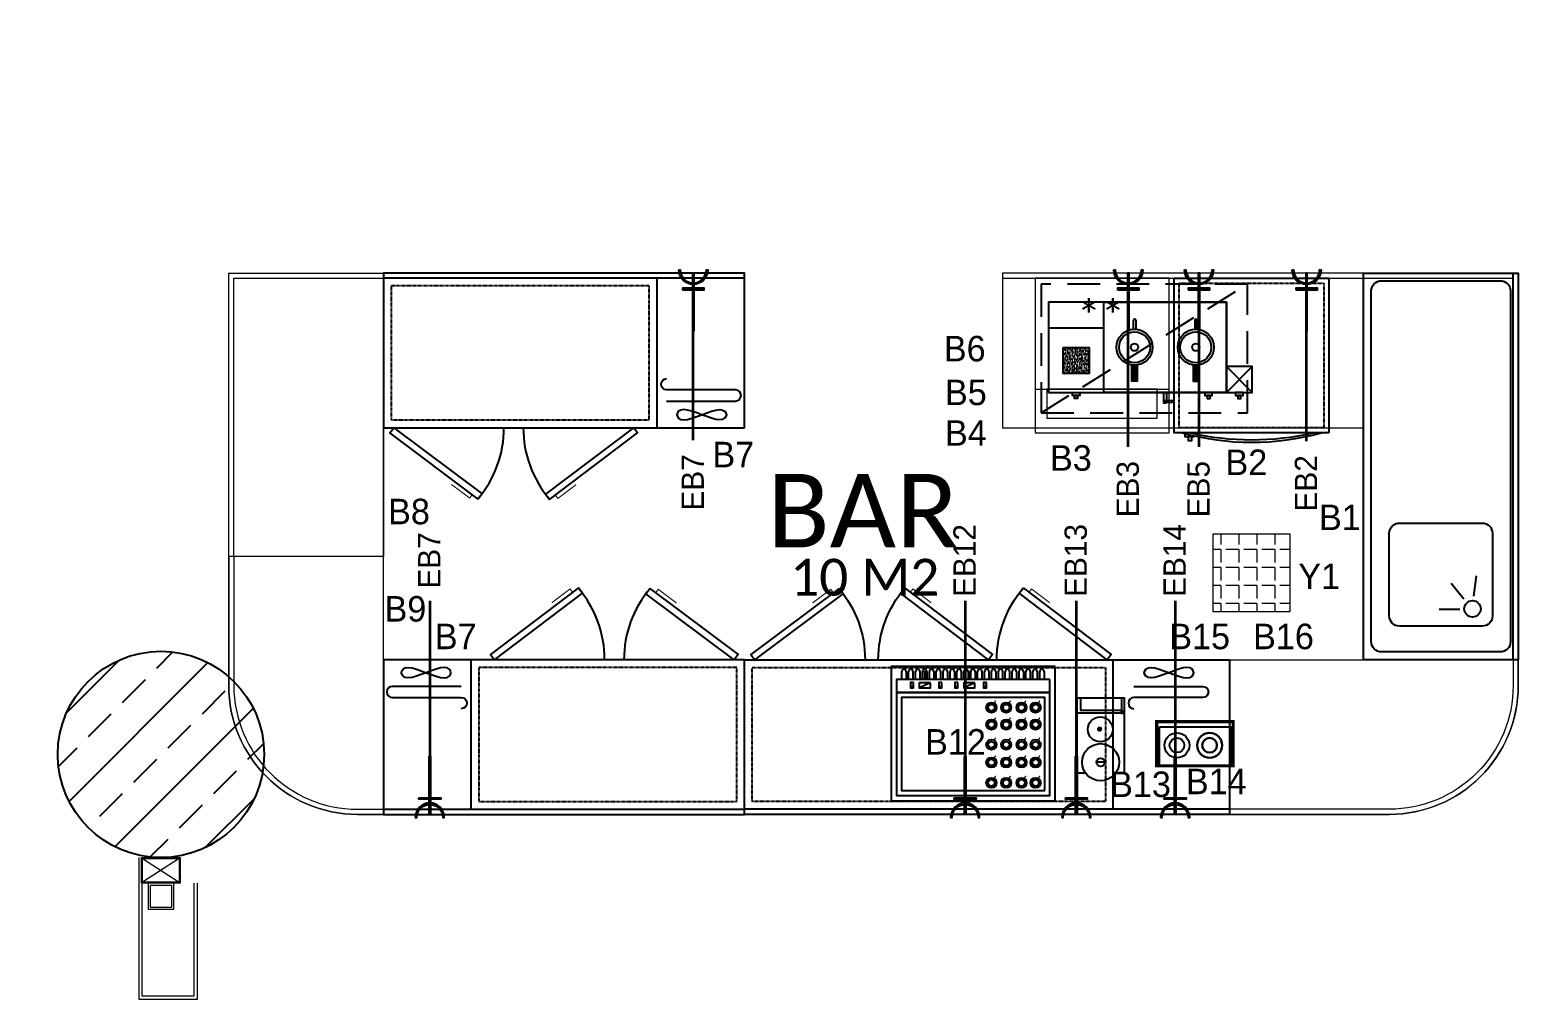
# Model space of a CAD drawing. Header units: centimetres. Extents: x -72470 to -43129, y -18750 to -16337.
# Drawn here: x -56019 to -55441, y -18154 to -17778 of the extents above; entities that cross this region are included whole.
import ezdxf
from ezdxf.enums import TextEntityAlignment as Align

# ---------------------------------------------------------------- set-up
doc = ezdxf.new("R2010")
doc.units = ezdxf.units.CM
doc.header["$MEASUREMENT"] = 0
for name, pattern in [('Dashed', [0.0056444444656372, 0.0028222222328186, -0.0028222222328186]), ('DUZ', [0]), ('HIDDENX2', [19.049999999999997, 12.7, -6.349999999999998])]:
    doc.linetypes.add(name, pattern=pattern)
doc.layers.get('0').update_dxf_attribs({"linetype": 'DUZ', "lineweight": 0})
for name, color, linetype in [('002 Çizgi', 7, 'Continuous'), ('11-021_500-BLOK B-str_zemin_kat$0$2DKOLON', 4, 'Continuous'), ('11-021_500-BLOK B-str_zemin_kat$0$2DTARAMA1', 253, 'Continuous'), ('ELEKTRİK', 10, 'Continuous'), ('Kıtc-002 Çizgi', 7, 'Continuous'), ('S2000-002 Çizgi', 7, 'Continuous'), ('t_mutfakekipmans2000', 165, 'Continuous')]:
    doc.layers.add(name, color=color, linetype=linetype)
for name, color, linetype, lineweight in [('ELK', 1, 'Continuous', 35), ('END. MUTFAK', 210, 'Continuous', 30), ('TEFRIS', 30, 'Continuous', 9)]:
    doc.layers.add(name, color=color, linetype=linetype, lineweight=lineweight)
doc.styles.get("Standard").update_dxf_attribs({"font": 'candara.ttf'})
doc.styles.add('TAKSİM', font='GOTHIC.TTF', dxfattribs={"height": 20})
pattern_1 = [(45, (-413509.5235000515, -192690.2066484655), (-17.67766952966369, 17.67766952966369), []), (45, (-413491.8458305515, -192690.2066484655), (-17.67766952966369, 17.67766952966369), [12.5, -6.25])]

# ---------------------------------------------------------------- blocks, each defined once
blk = doc.blocks.new('A$C2E6236CE')
at = {"layer": 'Kıtc-002 Çizgi', "lineweight": 13, "elevation": 0.0003426013414232287}
for points in [[(51.92282978522235, 60.00000117393211), (9.511901225778274e-06, 60.00000117393211), (9.511901225778274e-06, 1.173932105302811e-06), (51.92282978522235, 1.173932105302811e-06)], [(47.33067475289681, 54.36373491957784), (4.592164544692423, 54.36373491957784), (4.592164544692423, 43.09120241092751), (47.33067475289681, 43.09120241092751)]]:
    blk.add_lwpolyline(points, close=True, dxfattribs=at)
blk.add_lwpolyline([(51.92282370368594, 43.09120241092751), (3.4303648135392e-06, 43.09120241092751)], dxfattribs=at)
at = {"layer": 'Kıtc-002 Çizgi', "lineweight": 13}
blk.add_text('**', height=12, rotation=180, dxfattribs=at).set_placement((35.73171511369401, 20.99303726048674, 0.0003426013414232287))
blk = doc.blocks.new('188-60')
at = {"layer": '002 Çizgi', "color": 7}
blk.add_line((31.87964568095049, -108.7142183325486), (31.87964568095049, 79.28578166745137), dxfattribs=at)
for points in [[(-53.78542913075944, 42.59446231024413), (-28.17409210583719, 76.82342542330662), (-26.12035431904951, 75.28674520181085), (-51.73169134397904, 41.05778208874472)], [(-26.12035431904951, -108.7142183325486), (33.87964568095049, -108.7142183325486), (33.87964568095049, 79.28578166745137), (-26.12035431904951, 79.28578166745137)], [(-53.93591081745399, 17.22678645251654), (-28.16698313696543, -16.88369384603357), (-26.12035431904951, -15.33755818520513), (-51.88928199953807, 18.77292211334498)], [(-53.93591081745399, -28.75088822251928), (-28.16698313696543, -62.86136852106938), (-26.12035431904951, -61.31523286024094), (-51.88928199953807, -27.20475256169084)], [(-23.09421560358896, -92.27423303354226), (-22.9221858702731, -90.81723811432312), (-22.4686529369792, -89.11514124607493), (-21.82745120370237, -87.24964307847404), (-21.09241507043771, -85.30244426120043), (-20.35737893717305, -83.35524544392683), (-19.7161772039035, -81.48974727632594), (-19.2626442706096, -79.78765040807775), (-19.09061453729373, -78.33065548885861), (-19.2626442706096, -77.18684639339699), (-19.7161772039035, -76.36983989664077), (-20.35737893718033, -75.87963599858267), (-21.09241507044499, -75.71623469923361), (-21.82745120370964, -75.87963599858267), (-22.4686529369792, -76.36983989663713), (-22.9221858702731, -77.18684639339699), (-23.09421560358896, -78.33065548885861), (-22.9221858702731, -79.78765040807775), (-22.4686529369792, -81.48974727632594), (-21.82745120370237, -83.35524544392683), (-21.09241507043771, -85.30244426120043), (-20.35737893717305, -87.24964307847404), (-19.7161772039035, -89.11514124607493), (-19.2626442706096, -90.81723811431948), (-19.09061453729373, -92.27423303354226), (-19.2626442706096, -93.41804212900388), (-19.7161772039035, -94.2350486257601), (-20.35737893718033, -94.7252525238182), (-21.09241507044499, -94.88865382316726), (-21.82745120370964, -94.7252525238182), (-22.4686529369792, -94.2350486257601), (-22.9221858702731, -93.41804212900388)]]:
    blk.add_lwpolyline(points, close=True, dxfattribs=at)
at = {"layer": '002 Çizgi', "color": 7, "linetype": 'Dashed'}
blk.add_lwpolyline([(28.87964568095049, -60.71421833254863), (28.87964568095049, 76.28578166745137), (-23.12035431904951, 76.28578166745137), (-23.12035431904951, -60.71421833254863)], close=True, dxfattribs=at)
at = {"layer": '002 Çizgi', "color": 7, "const_width": 0.4275}
for points in [[(-52.10024774429621, 44.84666848987763), (-53.42366081365617, 45.83689358173069), (-49.19273767760751, 51.49142508147997), (-48.10940661335189, 52.93927214239011)], [(-52.24036024021188, 14.98237623579553), (-53.55919234389876, 13.98605813047834), (-49.30223566067434, 8.351099669052928), (-48.21223868701054, 6.908264299388975)], [(-52.24036024021188, -30.99529843924029), (-53.55919234389876, -31.99161654455747), (-49.30223566067434, -37.62657500598652), (-48.21223868701054, -39.06941037564684)]]:
    blk.add_lwpolyline(points, dxfattribs=at)
at = {"layer": '002 Çizgi', "color": 7}
blk.add_lwpolyline([(31.87964568095049, -63.71421833254863), (-26.12035431904951, -63.71421833254863)], dxfattribs=at)
for points in [[(-15.78449005244329, -71.71108470893523), (-15.78449005244329, -98.38288312828081, 1), (-11.43868606098113, -98.38288312828081)], [(-11.43868606098113, -98.38288312828081), (-11.43868606098113, -71.71108470893523, -1), (-7.09288206952624, -71.71108470893523)]]:
    blk.add_lwpolyline(points, format="xyb", dxfattribs=at)
for centre, radius, start, end in [((-26.12035431904951, 75.28674520181085), 42.74999999999995, 229.7550348337713, 270), ((-26.12035431904951, -15.33755818520513), 42.74999999999999, 90, 130.5092126637801), ((-26.12035431904951, -61.31523286024094), 42.74999999999999, 90, 130.5092126637801)]:
    blk.add_arc(centre, radius, start, end, dxfattribs=at)
blk = doc.blocks.new('A$C664B4501')
at = {"layer": 'S2000-002 Çizgi'}
for p, q in [((31.03833273664532, 6.262866258227403), (35.36839849261923, 8.179771241958404)), ((48.28623556913226, 6.262866258227403), (52.61630132510617, 8.179771241958404))]:
    blk.add_line(p, q, dxfattribs=at)
for points in [[(-3.2158131944e-06, -3.7035206333e-06), (63.49999678418679, -3.7035206333e-06), (63.49999678418679, 51.99999629647937), (-3.2158131944e-06, 51.99999629647937)], [(1.999996784186805, 9.999996296479367), (61.49999678418679, 9.999996296479367), (61.49999678418679, 49.99999629647937), (1.999996784186805, 49.99999629647937)], [(3.999996784186805, 47.99999629647937), (3.999996784186805, 11.99999629647936), (59.49999678418681, 11.99999629647936), (59.49999678418681, 47.99999629647937)], [(1.999996784186805, 4.999996296479367), (61.49999678418679, 4.999996296479367), (61.49999678418679, 9.999996296479367), (1.999996784186805, 9.999996296479367)], [(26.58455036598571, 6.139193656991665), (27.75985557916829, 6.139193656991665), (27.75985557916829, 8.241605693900965), (26.58455036598571, 8.241605693900965)], [(31.03833273664532, 6.262866258227403), (35.36839849261923, 6.262866258227403), (35.36839849261923, 8.179771241958404), (31.03833273664532, 8.179771241958404)], [(37.65714798529189, 6.139193656991665), (38.83245319847265, 6.139193656991665), (38.83245319847265, 8.241605693900965), (37.65714798529189, 8.241605693900965)], [(43.83245319847264, 6.139193656991665), (45.00775841165522, 6.139193656991665), (45.00775841165522, 8.241605693900965), (43.83245319847264, 8.241605693900965)], [(48.28623556913226, 6.262866258227403), (52.61630132510617, 6.262866258227403), (52.61630132510617, 8.179771241958404), (48.28623556913226, 8.179771241958404)], [(54.90505081777881, 6.139193656991665), (56.0803560309596, 6.139193656991665), (56.0803560309596, 8.241605693900965), (54.90505081777881, 8.241605693900965)]]:
    blk.add_lwpolyline(points, close=True, dxfattribs=at)
for points, const_width in [([(6.476463434331889, 43.32772704422268), (5.893914070944447, 42.3793119385516)], 0.5), ([(11.92003592897345, 43.32772704422268), (11.337486565586, 42.3793119385516)], 0.5), ([(17.8584843601111, 43.32772704422268), (17.27593499672366, 42.3793119385516)], 0.5), ([(23.59477854626857, 43.32772704422268), (23.01222918288113, 42.3793119385516)], 0.5), ([(6.476463434331889, 35.43402609715361), (5.893914070944447, 34.48561099148253)], 0.5), ([(11.92003592897345, 35.43402609715361), (11.337486565586, 34.48561099148253)], 0.5), ([(17.8584843601111, 35.43402609715361), (17.27593499672366, 34.48561099148253)], 0.5), ([(23.59477854626857, 35.43402609715361), (23.01222918288113, 34.48561099148253)], 0.5), ([(6.476463434331889, 28.50698870477913), (5.893914070944447, 27.55857359910806)], 0.5), ([(11.92003592897345, 28.50698870477913), (11.337486565586, 27.55857359910806)], 0.5), ([(17.8584843601111, 28.50698870477913), (17.27593499672366, 27.55857359910806)], 0.5), ([(23.59477854626857, 28.50698870477913), (23.01222918288113, 27.55857359910806)], 0.5), ([(6.476463434331889, 20.73076946781066), (5.893914070944447, 19.78235436213958)], 0.5), ([(11.92003592897345, 20.73076946781066), (11.337486565586, 19.78235436213958)], 0.5), ([(17.8584843601111, 20.73076946781066), (17.27593499672366, 19.78235436213958)], 0.5), ([(23.59477854626857, 20.73076946781066), (23.01222918288113, 19.78235436213958)], 0.5), ([(6.476463434331889, 14.13628472602386), (5.893914070944447, 13.18786962035278)], 0.5), ([(11.92003592897345, 14.13628472602386), (11.337486565586, 13.18786962035278)], 0.5), ([(17.8584843601111, 14.13628472602386), (17.27593499672366, 13.18786962035278)], 0.5), ([(23.59477854626857, 14.13628472602386), (23.01222918288113, 13.18786962035278)], 0.5), ([(26.58455036598571, 7.499577481185951), (27.75985557916829, 7.499577481185951)], 0.5), ([(37.65714798529189, 7.499577481185951), (38.83245319847265, 7.499577481185951)], 0.5), ([(43.83245319847264, 7.499577481185951), (45.00775841165522, 7.499577481185951)], 0.5), ([(54.90505081777881, 7.499577481185951), (56.0803560309596, 7.499577481185951)], 0.5), ([(33.23127332646072, 4.999996296479367), (33.23127332646072, 1.50152102487209)], 1), ([(50.47917615894767, 4.999996296479367), (50.47917615894767, 1.50152102487209)], 1)]:
    blk.add_lwpolyline(points, dxfattribs=dict(at, const_width=const_width))
for points in [[(4.258513973618391, 1.845430346960711), (4.258513973618391, 4.999996296479367)], [(5.933299923864978, 4.999996296479367), (5.933299923864978, 1.845430346960711)], [(6.933299923864978, 1.845430346960711), (6.933299923864978, 4.999996296479367)], [(8.608085874111566, 4.999996296479367), (8.608085874111566, 1.845430346960711)], [(9.608085874111566, 1.845430346960711), (9.608085874111566, 4.999996296479367)], [(11.28287182435815, 4.999996296479367), (11.28287182435815, 1.845430346960711)], [(12.28287182435815, 1.845430346960711), (12.28287182435815, 4.999996296479367)], [(13.95765777460474, 4.999996296479367), (13.95765777460474, 1.845430346960711)], [(14.95765777460474, 1.845430346960711), (14.95765777460474, 4.999996296479367)], [(16.63244372485133, 4.999996296479367), (16.63244372485133, 1.845430346960711)], [(17.63244372485132, 1.845430346960711), (17.63244372485132, 4.999996296479367)], [(19.30722967509791, 4.999996296479367), (19.30722967509791, 1.845430346960711)], [(20.30722967509792, 1.845430346960711), (20.30722967509792, 4.999996296479367)], [(21.9820156253445, 4.999996296479367), (21.9820156253445, 1.845430346960711)], [(22.9820156253445, 1.845430346960711), (22.9820156253445, 4.999996296479367)], [(24.65680157559109, 4.999996296479367), (24.65680157559109, 1.845430346960711)], [(25.65680157559109, 1.845430346960711), (25.65680157559109, 4.999996296479367)], [(27.33158752583768, 4.999996296479367), (27.33158752583768, 1.845430346960711)], [(28.33158752583768, 1.845430346960711), (28.33158752583768, 4.999996296479367)], [(30.00637347608427, 4.999996296479367), (30.00637347608427, 1.845430346960711)], [(31.00637347608426, 1.845430346960711), (31.00637347608426, 4.999996296479367)], [(32.68115942633085, 4.999996296479367), (32.68115942633085, 1.845430346960711)], [(33.68115942633085, 1.845430346960711), (33.68115942633085, 4.999996296479367)], [(35.35594537657744, 4.999996296479367), (35.35594537657744, 1.845430346960711)], [(36.35594537657744, 1.845430346960711), (36.35594537657744, 4.999996296479367)], [(38.03073132682403, 4.999996296479367), (38.03073132682403, 1.845430346960711)], [(39.03073132682403, 1.845430346960711), (39.03073132682403, 4.999996296479367)], [(40.70551727707061, 4.999996296479367), (40.70551727707061, 1.845430346960711)], [(41.70551727707061, 1.845430346960711), (41.70551727707061, 4.999996296479367)], [(43.3803032273172, 4.999996296479367), (43.3803032273172, 1.845430346960711)], [(44.38030322731719, 1.845430346960711), (44.38030322731719, 4.999996296479367)], [(46.05508917756378, 4.999996296479367), (46.05508917756378, 1.845430346960711)], [(47.05508917756378, 1.845430346960711), (47.05508917756378, 4.999996296479367)], [(48.72987512781037, 4.999996296479367), (48.72987512781037, 1.845430346960711)], [(49.72987512781037, 1.845430346960711), (49.72987512781037, 4.999996296479367)], [(51.40466107805697, 4.999996296479367), (51.40466107805697, 1.845430346960711)], [(52.40466107805697, 1.845430346960711), (52.40466107805697, 4.999996296479367)], [(54.07944702830355, 4.999996296479367), (54.07944702830355, 1.845430346960711)], [(55.07944702830354, 1.845430346960711), (55.07944702830354, 4.999996296479367)], [(56.75423297855013, 4.999996296479367), (56.75423297855013, 1.845430346960711)], [(57.75423297855013, 1.845430346960711), (57.75423297855013, 4.999996296479367)], [(59.42901892879672, 4.999996296479367), (59.42901892879672, 1.845430346960711)]]:
    blk.add_lwpolyline(points, dxfattribs=at)
for centre, radius in [((7.544478624095062, 45.0664910980049), 1.97873943567356), ((7.544478624095062, 45.0664910980049), 1.236714920307349), ((12.98805111873662, 45.0664910980049), 1.97873943567356), ((12.98805111873662, 45.0664910980049), 1.236714920307349), ((18.92649954987428, 45.0664910980049), 1.97873943567356), ((18.92649954987428, 45.0664910980049), 1.236714920307349), ((24.66279373603175, 45.0664910980049), 1.97873943567356), ((24.66279373603175, 45.0664910980049), 1.236714920307349), ((7.544478624095062, 37.17279015093585), 1.97873943567356), ((7.544478624095062, 37.17279015093585), 1.236714920307349), ((12.98805111873662, 37.17279015093585), 1.97873943567356), ((12.98805111873662, 37.17279015093585), 1.236714920307349), ((18.92649954987428, 37.17279015093585), 1.97873943567356), ((18.92649954987428, 37.17279015093585), 1.236714920307349), ((24.66279373603175, 37.17279015093585), 1.97873943567356), ((24.66279373603175, 37.17279015093585), 1.236714920307349), ((7.544478624095062, 30.24575275856137), 1.97873943567356), ((7.544478624095062, 30.24575275856137), 1.236714920307349), ((12.98805111873662, 30.24575275856137), 1.97873943567356), ((12.98805111873662, 30.24575275856137), 1.236714920307349), ((18.92649954987428, 30.24575275856137), 1.97873943567356), ((18.92649954987428, 30.24575275856137), 1.236714920307349), ((24.66279373603175, 30.24575275856137), 1.97873943567356), ((24.66279373603175, 30.24575275856137), 1.236714920307349), ((7.544478624095062, 22.46953352159289), 1.97873943567356), ((7.544478624095062, 22.46953352159289), 1.236714920307349), ((12.98805111873662, 22.46953352159289), 1.97873943567356), ((12.98805111873662, 22.46953352159289), 1.236714920307349), ((18.92649954987428, 22.46953352159289), 1.97873943567356), ((18.92649954987428, 22.46953352159289), 1.236714920307349), ((24.66279373603175, 22.46953352159289), 1.97873943567356), ((24.66279373603175, 22.46953352159289), 1.236714920307349), ((7.544478624095062, 15.87504877980609), 1.97873943567356), ((12.98805111873662, 15.87504877980609), 1.97873943567356), ((18.92649954987428, 15.87504877980609), 1.97873943567356), ((24.66279373603175, 15.87504877980609), 1.97873943567356), ((7.544478624095062, 15.87504877980609), 1.236714920307349), ((12.98805111873662, 15.87504877980609), 1.236714920307349), ((18.92649954987428, 15.87504877980609), 1.236714920307349), ((24.66279373603175, 15.87504877980609), 1.236714920307349)]:
    blk.add_circle(centre, radius, dxfattribs=at)
for centre in [(5.095906948741685, 1.845430346960711), (7.770692898988272, 1.845430346960711), (10.44547884923486, 1.845430346960711), (13.12026479948144, 1.845430346960711), (15.79505074972803, 1.845430346960711), (18.46983669997462, 1.845430346960711), (21.14462265022121, 1.845430346960711), (23.8194086004678, 1.845430346960711), (26.49419455071438, 1.845430346960711), (29.16898050096097, 1.845430346960711), (31.84376645120756, 1.845430346960711), (34.51855240145415, 1.845430346960711), (37.19333835170072, 1.845430346960711), (39.86812430194732, 1.845430346960711), (42.5429102521939, 1.845430346960711), (45.21769620244049, 1.845430346960711), (47.89248215268708, 1.845430346960711), (50.56726810293365, 1.845430346960711), (53.24205405318025, 1.845430346960711), (55.91684000342685, 1.845430346960711), (58.59162595367343, 1.845430346960711)]:
    blk.add_arc(centre, 0.8373929751232935, 180, 0, dxfattribs=at)
blk = doc.blocks.new('A$C1C4536AD')
at = {"layer": 'S2000-002 Çizgi'}
for points in [[(2.01157999982e-05, 28.99999704501534), (2.01157999982e-05, -2.9549846658e-06), (18.5000201158, -2.9549846658e-06)], [(3.393773136379422, 28.99999704501534), (2.01157999982e-05, 28.99999704501534), (2.01157999982e-05, 26.83592764717833)], [(18.5000201158, 26.94517544774135), (18.5000201158, 28.99999704501534), (15.20260738836532, 28.99999704501534)], [(18.5000201158, -2.9549846658e-06), (18.5000201158, 28.99999704501534)], [(7.820016030372244, 24.80569616124785), (10.9241793334877, 24.87957735737655)], [(2.01157999982e-05, 5.789409619375874), (18.5000201158, 5.789409619375874)], [(1.255036892371208, -2.9549846658e-06), (1.255036892371208, 4.773534077990916), (16.97179361416147, 4.773534077990916), (16.97179361416147, -2.9549846658e-06)]]:
    blk.add_lwpolyline(points, dxfattribs=at)
at = {"layer": 'S2000-002 Çizgi', "const_width": 1}
blk.add_lwpolyline([(9.179013317620957, 12.02365259960606, 1), (10.17901331762095, 12.02365259960606, 1)], format="xyb", close=True, dxfattribs=at)
at = {"layer": 'S2000-002 Çizgi'}
blk.add_lwpolyline([(0.3311747672651109, 5.235296101103813), (1.34741793671219, 5.235296101103813), (1.34741793671219, 5.789409619375874), (0.3311747672651109, 5.789409619375874)], close=True, dxfattribs=at)
for centre, radius in [((9.298190262372373, 24.87957735737655), 7.2), ((9.298190262372373, 24.87957735737655), 1.6), ((9.434795124906486, 12.1522605923019), 4.818717173746345)]:
    blk.add_circle(centre, radius, dxfattribs=at)
blk = doc.blocks.new('A$C047744E0')
at = {"layer": 'S2000-002 Çizgi'}
h = blk.add_hatch(dxfattribs=at)
h.set_pattern_fill('AR-SAND', color=256, scale=0.5, style=0)
h.set_pattern_definition([(37.50000000000001, (-4072.693147949219, -3944.577518942719), (-0.0314966790548041, 0.9634118845065792), [0, -0.76, 0, -0.85, 0, -0.8125]), (7.499999999999999, (-4072.693147949219, -3944.577518942719), (0.8848883526338635, 1.41107303261487), [0, -0.41, 0, -0.685, 0, -0.2625]), (327.5, (-4073.308147949219, -3944.577518942719), (1.557070930875747, 0.0028295267684823), [0, -0.25, 0, -0.9, 0, -1.175]), (317.5, (-4073.308147949219, -3944.577518942719), (1.503063302286146, 0.4388377824671246), [0, -0.125, 0, -0.59, 0, -0.675])])
h.paths.add_polyline_path([(5.729607560226668, 21.56664513904161), (15.77035943610735, 21.56664513904161), (15.77035943610735, 11.52589326314637), (5.729607560226668, 11.52589326314637)])
for points in [[(34.38072526120595, 14.78749844976291, -0.0722128195655684), (32.36925550721571, 14.78749844976291), (32.36925550721571, 8.523946986624651), (34.38072526120595, 8.523946986624651)], [(56.11925550721571, 8.523946986624651), (58.13072526120595, 8.523946986624651), (58.13072526120595, 14.78749844976291, -0.0722128195655684), (56.11925550721571, 14.78749844976291)]]:
    blk.add_hatch(color=256, dxfattribs=at).paths.add_polyline_path(points)
for p, q in [((68.99999038421082, 14.21487149855966), (78.99999038421082, 4.214871498559659)), ((78.99999038421082, 14.21487149855966), (68.99999038421082, 4.214871498559659))]:
    blk.add_line(p, q, dxfattribs=at)
for points in [[(-9.6157891676e-06, 4.214871498559659), (68.99999038421082, 4.214871498559659), (68.99999038421082, 39.21487149855965), (-9.6157891676e-06, 39.21487149855965)], [(-9.6157891676e-06, 29.21487149855966), (21.49999038421083, 29.21487149855966), (21.49999038421083, 39.21487149855965), (-9.6157891676e-06, 39.21487149855965)], [(68.99999038421082, 4.214871498559659), (21.49999038421083, 4.214871498559659), (21.49999038421083, 39.21487149855965), (68.99999038421082, 39.21487149855965)], [(5.729607560226668, 21.56664513904161), (15.77035943610735, 21.56664513904161), (15.77035943610735, 11.52589326314637), (5.729607560226668, 11.52589326314637)], [(68.99999038421082, 4.214871498559659), (78.99999038421082, 4.214871498559659), (78.99999038421082, 14.21487149855966), (68.99999038421082, 14.21487149855966)], [(9.278713018547933, 4.214871498559659), (12.19471301854901, 4.214871498559659), (12.19471301854901, 3.048471498558683), (9.278713018547933, 3.048471498558683)], [(10.15351301854934, 3.048471498558683), (11.31991301854759, 3.048471498558683), (11.31991301854759, 1.882071498559525), (10.15351301854934, 1.882071498559525)], [(47.84822955905565, 0.2028389813604008), (45.18846875913641, 0.4113699740719312), (45.18846875913641, 1.036971616989831), (47.84822955905565, 1.245502609701361)], [(63.53315402811858, 4.214871498559659), (60.6171540281175, 4.214871498559659), (60.6171540281175, 3.048471498558683), (63.53315402811858, 3.048471498558683)], [(62.65835402811717, 3.048471498558683), (61.49195402811893, 3.048471498558683), (61.49195402811893, 1.882071498559525), (62.65835402811717, 1.882071498559525)], [(75.45799038421139, 4.214871498559659), (72.5419903842103, 4.214871498559659), (72.5419903842103, 3.048471498558683), (75.45799038421139, 3.048471498558683)], [(74.58319038420996, 3.048471498558683), (73.41679038421171, 3.048471498558683), (73.41679038421171, 1.882071498559525), (74.58319038420996, 1.882071498559525)]]:
    blk.add_lwpolyline(points, close=True, dxfattribs=at)
for points in [[(32.93738517217935, 28.70117965655026), (32.93738517217935, 32.22389288270369)], [(33.81259559624232, 32.22389288270369), (33.81259559624232, 28.70117965655026)], [(56.68738517217935, 32.22389288270369), (56.68738517217935, 28.70117965655026)], [(57.56259559624232, 28.70117965655026), (57.56259559624232, 32.22389288270369)], [(34.38072526120595, 14.78749844976301), (34.38072526120595, 8.523946986624651), (32.36925550721571, 8.523946986624651), (32.36925550721571, 14.78749844976301)], [(56.11925550721571, 14.78749844976301), (56.11925550721571, 8.523946986624651), (58.13072526120595, 8.523946986624651), (58.13072526120595, 14.78749844976301)], [(45.79564144573396, 5.0832695706e-06), (44.7043393226877, 5.0832695706e-06), (44.7043393226877, 4.214871498559659)], [(45.79564144573396, 4.214871498559659), (45.79564144573396, 1.08457526732127)], [(45.79564144573396, 0.3637663237404922), (45.79564144573396, 5.0832695706e-06)]]:
    blk.add_lwpolyline(points, dxfattribs=at)
for centre, radius in [((33.37499038421083, 21.71487149855966), 7), ((33.37499038421083, 21.71487149855966), 6), ((33.37499038421083, 21.71487149855966), 1.445467692938109), ((57.12499038421083, 21.71487149855966), 7), ((57.12499038421083, 21.71487149855966), 6), ((57.12499038421083, 21.71487149855966), 1.445467692938109)]:
    blk.add_circle(centre, radius, dxfattribs=at)
for centre in [(33.37499038421083, 32.22389288270369), (57.12499038421083, 32.22389288270369)]:
    blk.add_arc(centre, 0.4376052120314853, 0, 180, dxfattribs=at)
blk = doc.blocks.new('A$C14D126DE')
at = {"layer": 'S2000-002 Çizgi'}
for points in [[(3.667605810449459, -0.00370065588504076), (3.667605810449459, 59.99629934411496), (63.66760581044946, 59.99629934411496), (63.66760581044946, -0.00370065588504076)], [(2.209605810465291, 53.17003093706444), (2.209605810465291, 54.62803093716502), (0.7516058104811236, 54.62803093716502), (0.7516058104811236, 53.17003093706444)]]:
    blk.add_lwpolyline(points, close=True, dxfattribs=at)
at = {"layer": 'S2000-002 Çizgi', "linetype": 'Dashed', "ltscale": 0.5}
blk.add_lwpolyline([(5.667605810449459, 1.996299344114959), (5.667605810449459, 57.99629934411496), (61.66760581044946, 57.99629934411496), (61.66760581044946, 1.996299344114959)], close=True, dxfattribs=at)
at = {"layer": 'S2000-002 Çizgi'}
for points in [[(3.317413969081827, 55.84792399778962), (2.209605810465291, 55.84792399778962), (2.209605810465291, 52.20292399777099)], [(3.183433965023141, 52.20292399777099), (3.667605810449459, 52.20292399777099), (3.667605810449459, 55.84792399778962)]]:
    blk.add_lwpolyline(points, dxfattribs=at)
for centre, radius, start, end in [((100.6122517564218, 29.89665676048025), 100.6064337161366, 164.4940823345306, 195.5059176654694), ((109.4949755426496, 29.89665676048025), 108.489157502352, 167.2818732478453, 192.7181267521547)]:
    blk.add_arc(centre, radius, start, end, dxfattribs=at)
blk = doc.blocks.new('A$C3EB91AFD')
at = {"layer": 'END. MUTFAK', "color": 0}
for radius in [4.84487966234821, 2.844879662348211]:
    blk.add_circle((21.13305394322379, 8.601361552739036, -0.000175857053938324), radius, dxfattribs=at)
at = {"layer": 't_mutfakekipmans2000', "color": 0, "const_width": 1.199999999999999, "elevation": -0.000175857053938324}
blk.add_lwpolyline([(0.6000727235514205, 17.77367487807896), (30.2686069428164, 17.77812380415344), (30.27118219781551, 0.6045304413637496), (0.6026479794818442, 0.6000815152856376)], close=True, dxfattribs=at)
at = {"layer": 't_mutfakekipmans2000', "color": 0, "elevation": -0.000175857053938324}
blk.add_lwpolyline([(1.651522803462285, 15.77383252543768), (29.32005704507174, 15.77798154329321), (29.32233239092602, 0.6043881572168175), (1.653798150233342, 0.6002391393612925)], close=True, dxfattribs=at)
at = {"layer": 't_mutfakekipmans2000', "color": 0}
for radius in [4.84487966234821, 2.844879662348211]:
    blk.add_circle((8.44054457981838, 8.599458255359423, -0.000175857053938324), radius, dxfattribs=at)
blk = doc.blocks.new('A$C3AB439AA')
at = {"layer": 'S2000-002 Çizgi'}
blk.add_line((2.834442420862615e-05, 2.000024244269298), (140.0000283444242, 2.000024244269298), dxfattribs=at)
for points in [[(75.59477247015457, 87.81558074268833), (41.48429217160447, 62.04665306218521), (43.03042783243291, 60.0000242442693), (77.14090813098301, 85.76895192477241)], [(103.3087089872133, 87.66509905599378), (137.5376721002831, 62.05376203104242), (136.0009918787837, 60.0000242442693), (101.7720287657139, 85.61136126922065)], [(2.834442420862615e-05, 60.0000242442693), (2.834442420862615e-05, 2.424426929792389e-05), (140.0000283444242, 2.424426929792389e-05), (140.0000283444242, 60.0000242442693)], [(9.626090886173188, 56.97388552881966), (11.08308580539597, 56.80185579550016), (12.78518267364416, 56.3483228622099), (14.65068084123777, 55.70712112893671), (16.59787965852593, 54.97208499566841), (18.54507847579953, 54.23704886240012), (20.41057664339314, 53.59584712912692), (22.11267351164133, 53.14231419583666), (23.56966843086411, 52.97028446251716), (24.71347752632573, 53.14231419583666), (25.53048402308195, 53.59584712912692), (26.02068792113278, 54.23704886240012), (26.18408922049275, 54.97208499566841), (26.02068792113278, 55.70712112893671), (25.53048402308195, 56.3483228622099), (24.71347752632573, 56.80185579550016), (23.56966843086411, 56.97388552881966), (22.11267351164133, 56.80185579550016), (20.41057664339314, 56.3483228622099), (18.54507847579953, 55.70712112893671), (16.59787965851137, 54.97208499566841), (14.65068084123777, 54.23704886240012), (12.78518267364416, 53.59584712912692), (11.08308580539597, 53.14231419583666), (9.626090886173188, 52.97028446251716), (8.482281790711568, 53.14231419583666), (7.665275293955347, 53.59584712912692), (7.175071395904524, 54.23704886240012), (7.011670096544549, 54.97208499566841), (7.175071395904524, 55.70712112893671), (7.665275293955347, 56.3483228622099), (8.482281790711568, 56.80185579550016)]]:
    blk.add_lwpolyline(points, close=True, dxfattribs=at)
at = {"layer": 'S2000-002 Çizgi', "const_width": 0.4275000000000001}
for points in [[(73.35036225344084, 86.12003016543895), (72.35404414811637, 87.43886226912582), (66.7190856866946, 83.18190558588685), (65.27625031703064, 82.09190861225215)], [(105.5609151668468, 85.979917669516), (106.5511402586999, 87.30333073887596), (112.2056717584492, 83.07240760282002), (113.6535188193593, 81.98907653861534)]]:
    blk.add_lwpolyline(points, dxfattribs=at)
at = {"layer": 'S2000-002 Çizgi'}
blk.add_lwpolyline([(34.00002834442421, 2.000024244269298), (34.00002834442421, 60.0000242442693)], dxfattribs=at)
at = {"layer": 'S2000-002 Çizgi', "linetype": 'Dashed'}
blk.add_lwpolyline([(37.00002834442421, 5.000024244269298), (137.0000283444242, 5.000024244269298), (137.0000283444242, 57.0000242442693), (37.00002834442421, 57.0000242442693)], close=True, dxfattribs=at)
at = {"layer": 'S2000-002 Çizgi'}
for points in [[(30.18923921078385, 49.6641599776558), (3.517440791445551, 49.6641599776558, 1), (3.517440791445551, 45.31835598623002)], [(3.517440791445551, 45.31835598623002), (30.18923921078385, 45.31835598623002, -1), (30.18923921078385, 40.97255199474603)]]:
    blk.add_lwpolyline(points, format="xyb", dxfattribs=at)
for centre, radius, start, end in [((43.03042783243291, 60.0000242442693), 42.74999999999999, 0, 40.50921266244609), ((136.0009918787837, 60.0000242442693), 42.74999999999995, 139.755034833906, 180)]:
    blk.add_arc(centre, radius, start, end, dxfattribs=at)
blk = doc.blocks.new('A$C1CA12C8A')
at = {"layer": 'S2000-002 Çizgi'}
for p, q in [((38.95287193600961, 23.42750013906698), (33.94496852765587, 29.52518770880124)), ((42.76211413450801, 24.65768292958091), (43.87478194151481, 32.46939596813536)), ((37.28979355876072, 19.518845187853), (29.39923652864672, 19.518845187853))]:
    blk.add_line(p, q, dxfattribs=at)
for points in [[(-2.78776788036339e-05, 6.805890734540299e-06), (-2.787767152767628e-05, 150.0000068058907), (59.99997212232847, 150.0000068058907), (59.9999721223212, 6.805890734540299e-06)], [(57.9999721223212, 6.805890734540299e-06), (57.99997212232847, 150.0000068058907), (59.99997212232847, 150.0000068058907), (59.9999721223212, 6.805890734540299e-06)]]:
    blk.add_lwpolyline(points, close=True, dxfattribs=at)
for points in [[(2.999972122321196, 7.000006805887097), (2.999972122328472, 143.0000068058871, -0.4142135623730919), (6.999972122328472, 147.0000068058871), (52.99997212232847, 147.0000068058907, -0.4142135623731057), (56.99997212232847, 143.0000068058907), (56.9999721223212, 7.000006805887097, -0.4142135623730951), (52.9999721223212, 3.000006805887097), (6.999972122321196, 3.000006805887097, -0.4142135623730844)], [(9.999972122328472, 17.0000068058871), (9.999972122321196, 49.0000068058871, -0.4142135623730951), (13.9999721223212, 53.0000068058871), (45.9999721223212, 53.0000068058871, -0.4142135623730951), (49.9999721223212, 49.0000068058871), (49.99997212232847, 17.0000068058871, -0.4142135623730951), (45.9999721223212, 13.0000068058871), (13.99997212232847, 13.0000068058871, -0.4142135623730951)]]:
    blk.add_lwpolyline(points, format="xyb", close=True, dxfattribs=at)
blk.add_circle((42.255328682666, 19.71421482824371), 3.187919533039348, dxfattribs=at)
blk = doc.blocks.new('A$C50025146')
at = {"layer": 'ELEKTRİK'}
for points in [[(6.940050297998823e-05, 5.345355450490388), (6.940050297998823e-05, 5.908019846885509), (22.50664525620232, 5.908019846885509), (22.50664525620232, 5.345355450490388)], [(16.0258407970905, 9.846670621633166), (16.5885051934838, 9.846670621633166), (16.5885051934838, 1.406704675742731), (16.0258407970905, 1.406704675742731)]]:
    blk.add_hatch(color=256, dxfattribs=at).paths.add_polyline_path(points)
h = blk.add_hatch(color=256, dxfattribs=at)
edge = h.paths.add_edge_path()
edge.add_line((23.70435837441619, 11.25333161261187), (23.70435837441619, 10.69066721622039))
edge.add_ellipse((23.70435837441619, 5.626687648689767), major_axis=(3.580774291992597, -3.580774291992606), ratio=0.9999999999999413, start_angle=134.9999999999983, end_angle=314.9999999999983)
edge.add_line((23.70435837441619, 0.5627080811555061), (23.70435837441619, 4.368476402305532e-05))
edge.add_ellipse((23.70435837441619, 5.626687648689767), major_axis=(3.978638102213783, 3.978638102213774), ratio=0.9999999999999128, start_angle=45.0000000000025, end_angle=225.0000000000025, ccw=False)
for points, elevation in [([(6.940050297998823e-05, 5.908019846885509), (22.50664525620232, 5.908019846885509), (22.50664525620232, 5.345355450490388), (6.940050297998823e-05, 5.345355450490388)], 4.794507297291503e-08), ([(16.0258407970905, 1.406704675742731), (16.0258407970905, 9.846670621633166), (16.5885051934838, 9.846670621633166), (16.5885051934838, 1.406704675742731)], 4.791194770819646e-08)]:
    blk.add_lwpolyline(points, close=True, dxfattribs=dict(at, elevation=elevation))
at = {"layer": 'ELEKTRİK', "elevation": 4.798666618537076e-08}
blk.add_lwpolyline([(23.70435837441437, 4.368476402305532e-05), (23.70435837441619, 0.5627080811555061, -0.9999999999999944), (23.70435837441619, 10.69066721622039), (23.70435837441619, 11.25333161261187, 0.9999999999999944)], format="xyb", close=True, dxfattribs=at)

msp = doc.modelspace()

# ---------------------------------------------------------------- hatches: boundary and pattern name
at = {"layer": '11-021_500-BLOK B-str_zemin_kat$0$2DTARAMA1'}
h = msp.add_hatch(dxfattribs=at)
h.set_pattern_fill('ANSI33', color=256, scale=100)
h.set_pattern_definition(pattern_1)
edge = h.paths.add_edge_path()
edge.add_arc((-53448.18576900393, -17219.43709981061), 40, 0, 360)
edge = h.paths.add_edge_path()
edge.add_arc((-54288.18576900393, -17219.43709981061), 40, 0, 360)
edge = h.paths.add_edge_path()
edge.add_arc((-55128.18576900393, -17219.43709981061), 40, 0, 360)
edge = h.paths.add_edge_path()
edge.add_arc((-55968.18576900393, -17219.43709981061), 40, 0, 360)
h.paths.add_polyline_path([(-54835.71432833868, -17053.77368003472), (-54661.95784812042, -17053.77368003472), (-54661.95784812042, -17007.82211113978), (-54835.71432833868, -17007.82211113978)], flags=9)
h.paths.add_polyline_path([(-53982.50537089037, -17053.79925984381), (-53808.73865874844, -17053.79925984381), (-53808.73865874844, -17007.81699517807), (-53982.50537089037, -17007.81699517807)], flags=9)
h.paths.add_polyline_path([(-55675.71944430051, -17053.79925984381), (-55520.59938973019, -17053.79925984381), (-55520.59938973019, -17007.81699517807), (-55675.71944430051, -17007.81699517807)], flags=9)
edge = h.paths.add_edge_path()
edge.add_arc((-56808.18576900393, -17219.43709981061), 40, 0, 360)
edge = h.paths.add_edge_path()
edge.add_arc((-55128.18576900393, -18059.43709981061), 40, 0, 360)
edge = h.paths.add_edge_path()
edge.add_arc((-54288.18576900393, -18059.43709981061), 40, 0, 360)
edge = h.paths.add_edge_path()
edge.add_arc((-53448.18576900393, -18059.43709981061), 40, 0, 360)
h = msp.add_hatch(dxfattribs=at)
h.set_pattern_fill('ANSI33', color=256, scale=100)
h.set_pattern_definition(pattern_1)
edge = h.paths.add_edge_path()
edge.add_arc((-55968.18576900393, -18059.4370998107), 40, 0, 360)
at = {"layer": 'TEFRIS', "linetype": 'Continuous'}
h = msp.add_hatch(dxfattribs=at)
h.set_pattern_fill('ANGLE', color=0, scale=0.9999999999999999, angle=-180.0000000000106)
h.set_pattern_definition([(179.9999999999643, (-47217.1235012679, -20725.06942682343), (-1.296296403552333e-12, -6.984999999999999), [5.079999999999997, -1.904999999999999]), (270, (-47217.1235012679, -20725.06942682343), (6.985000000000001, -1.296740492762183e-12), [5.079999999999999, -1.905])])
h.paths.add_polyline_path([(-55530.37049572149, -17973.98979265392), (-55560.37049572149, -17973.9897926539), (-55560.37049572147, -18003.9897926539), (-55530.37049572148, -18003.98979265391)])

# ---------------------------------------------------------------- linework, layer by layer
at = {"layer": '11-021_500-BLOK B-str_zemin_kat$0$2DKOLON', "linetype": 'Continuous'}
msp.add_circle((-55968.18576900393, -18059.4370998107), 40, dxfattribs=at)
at = {"layer": 'ELK', "color": 1}
for p, q in [((-55761.78746106376, -17937.5327553191), (-55761.78746106379, -17895.20350637822)), ((-55593.12473764366, -17940.16069279994), (-55593.12473764369, -17895.20350637822)), ((-55565.69879508219, -17940.16069279994), (-55565.69879508221, -17895.20350637822)), ((-55524.00298157904, -17937.90813608115), (-55524.00298157907, -17895.20350637822)), ((-55863.95582760223, -17999.84047054462), (-55863.95582760226, -18060.19035466681)), ((-55656.38489536748, -17999.84047054462), (-55656.3848953675, -18060.19035466681)), ((-55613.29699338712, -17999.84047054462), (-55613.29699338715, -18060.19035466681)), ((-55574.95582760223, -17999.84047054462), (-55574.95582760226, -18060.19035466681))]:
    msp.add_line(p, q, dxfattribs=at)
at = {"layer": 'S2000-002 Çizgi', "linetype": 'HIDDENX2'}
msp.add_line((-55626.90925321227, -17926.96825125508), (-55546.90925321224, -17876.96825125513), dxfattribs=at)
msp.add_lwpolyline([(-55546.90925321224, -17876.96825125513), (-55626.90925321222, -17876.96825125508), (-55626.90925321227, -17926.96825125508), (-55546.90925321226, -17926.96825125513)], close=True, dxfattribs=at)
at = {"layer": 'TEFRIS', "color": 0, "linetype": 'Continuous'}
for p, q in [((-55741.93195596449, -17872.69548205395), (-55741.93195596449, -17932.69548205395)), ((-55641.93195596449, -17872.69548205395), (-55641.93195596449, -17932.69548205395)), ((-55881.93195596449, -17932.69548205395), (-55741.93195596449, -17932.69548205395)), ((-55641.93195596449, -17932.69548205395), (-55501.93195596449, -17932.69548205395))]:
    msp.add_line(p, q, dxfattribs=at)
for points in [[(-55553.93195596449, -18082.69548205395), (-55891.93195596449, -18082.69548205395, -0.4142135623730951), (-55941.93195596449, -18032.69548205395), (-55941.93195596449, -17872.69548205395), (-55741.93195596449, -17872.69548205395)], [(-55691.93195596449, -18082.69548205395), (-55491.93195596449, -18082.69548205395, 0.4142135623730951), (-55441.93195596449, -18032.69548205395), (-55441.93195596449, -17872.69548205395), (-55641.93195596449, -17872.69548205395)], [(-55939.93195596449, -17982.69548205395), (-55939.93195596449, -18032.69548205395, 0.4142135623730949), (-55891.93195596449, -18080.69548205395), (-55881.93195596449, -18080.69548205395)], [(-55443.93195596449, -18022.69548205396), (-55443.93195596449, -18032.69548205395, -0.1989123673796259), (-55457.99083046753, -18066.6366075509, -0.198912367379661), (-55491.93195596449, -18080.69548205395), (-55553.93195596449, -18080.69548205395)]]:
    msp.add_lwpolyline(points, format="xyb", dxfattribs=at)
for points in [[(-55941.93195596449, -17872.69548205395), (-55881.93195596449, -17872.69548205395), (-55881.93195596449, -17982.69548205395), (-55941.93195596449, -17982.69548205395)], [(-55641.93195596449, -17874.69548205395), (-55501.93195596448, -17874.69548205395), (-55501.93195596448, -17872.69548205391), (-55641.93195596449, -17872.69548205391)], [(-55641.93195596449, -17932.69548205395), (-55501.93195596448, -17932.69548205395), (-55501.93195596448, -17872.69548205391), (-55641.93195596449, -17872.69548205391)], [(-55501.93195596448, -17874.69548205395), (-55443.93195596449, -17874.69548205395), (-55443.93195596449, -17872.69548205394), (-55501.93195596448, -17872.69548205394)], [(-55530.37049572149, -17973.98979265392), (-55560.37049572149, -17973.9897926539), (-55560.37049572147, -18003.9897926539), (-55530.37049572148, -18003.98979265391)], [(-55975.68576900182, -18099.43709980483), (-55960.68576900182, -18099.43709980483), (-55960.68576900182, -18109.43709980483), (-55975.68576900182, -18109.43709980483)], [(-55961.08576900183, -18109.03709980483), (-55975.28576900183, -18109.03709980483), (-55975.28576900183, -18099.83709980483), (-55961.08576900183, -18099.83709980483)], [(-55973.18576900182, -18119.43709980483), (-55963.18576900182, -18119.43709980483), (-55963.18576900182, -18109.43709980483), (-55973.18576900182, -18109.43709980483)], [(-55963.98576900183, -18110.23709980482), (-55972.38576900183, -18110.23709980482), (-55972.38576900183, -18118.63709980483), (-55963.98576900183, -18118.63709980483)]]:
    msp.add_lwpolyline(points, close=True, dxfattribs=at)
for points in [[(-55939.93195596449, -17982.69548205395), (-55939.93195596449, -17874.69548205395), (-55881.93195596449, -17874.69548205395)], [(-55691.93195596449, -18022.69548205395), (-55881.93195596449, -18022.69548205395), (-55881.93195596449, -17932.69548205395)], [(-55976.67096818644, -18154.43709418777), (-55976.67096820552, -18099.43759323972)], [(-55975.42096818697, -18153.18709418873), (-55975.42096820548, -18099.43759323972)], [(-55975.28576900183, -18099.83709980483), (-55961.08576900183, -18109.03709980483)], [(-55961.08576900183, -18099.83709980483), (-55975.28576900183, -18109.03709980483)], [(-55954.18576898715, -18109.43710570973), (-55954.18576898714, -18154.43710571481), (-55976.67096818644, -18154.43709418948)], [(-55955.43576898715, -18109.43710570973), (-55955.43576898714, -18153.18710571556), (-55975.42096818697, -18153.18709418873)]]:
    msp.add_lwpolyline(points, dxfattribs=at)
for points in [[(-55941.93195596449, -17982.69548205395), (-55941.93195596449, -18032.69548205395, 0.4142135623730949), (-55891.93195596449, -18082.69548205395), (-55881.93195596449, -18082.69548205395), (-55881.93195596449, -17982.69548205395)], [(-55553.93195596449, -18022.69548205395), (-55441.93195596449, -18022.69548205396), (-55441.93195596449, -18032.69548205395, -0.1989123673796357), (-55456.57661690516, -18068.05082111328, -0.1989123673796805), (-55491.93195596449, -18082.69548205395), (-55553.93195596449, -18082.69548205395)]]:
    msp.add_lwpolyline(points, format="xyb", close=True, dxfattribs=at)

# ---------------------------------------------------------------- block references
for name, p, rotation in [('A$C2E6236CE', (-55577.34293089461, -17874.69548088002, -0.0003426013414232287), 180), ('A$C14D126DE', (-55515.34664106232, -17938.36308786432), 90.00000000007388)]:
    msp.add_blockref(name, p, dxfattribs=dict(rotation=rotation))
at = {"layer": 'ELEKTRİK', "xscale": -1, "rotation": 270}
for p in [(-55767.41414871247, -17895.20357577873, -4.794507297291503e-08), (-55598.75142529237, -17895.20357577873, -4.794507297291503e-08), (-55571.3254827309, -17895.20357577873, -4.794507297291503e-08), (-55529.62966922775, -17895.20357577873, -4.794507297291503e-08)]:
    msp.add_blockref('A$C50025146', p, dxfattribs=at)
at = {"layer": 'ELEKTRİK', "rotation": 270}
for p in [(-55869.58251525094, -18060.1902852663, -4.794507297291503e-08), (-55662.01158301619, -18060.1902852663, -4.794507297291503e-08), (-55618.92368103583, -18060.1902852663, -4.794507297291503e-08), (-55580.58251525094, -18060.19028526631, -4.794507297291503e-08)]:
    msp.add_blockref('A$C50025146', p, dxfattribs=at)
at = {"layer": 'S2000-002 Çizgi'}
for name, p in [('A$C047744E0', (-55624.07779251632, -17923.21487149856)), ('A$C3EB91AFD', (-55582.71527372726, -18064.50627110748, 0.000175857053938324))]:
    msp.add_blockref(name, p, dxfattribs=at)
at = {"layer": 'S2000-002 Çizgi', "xscale": -1, "rotation": 90}
msp.add_blockref('188-60', (-55662.64617429704, -18048.815836373), dxfattribs=at)
at = {"layer": 'S2000-002 Çizgi', "rotation": 180}
for name, p in [('A$C664B4501', (-55621.53268124101, -18025.38705795168)), ('A$C1C4536AD', (-55594.57002508108, -18037.5836577499))]:
    msp.add_blockref(name, p, dxfattribs=at)
at = {"layer": 'TEFRIS', "color": 0, "linetype": 'Continuous', "rotation": 180}
msp.add_blockref('A$C3AB439AA', (-55741.93192762007, -17872.69545780968), dxfattribs=at)
at = {"layer": 'TEFRIS', "color": 0, "linetype": 'Continuous'}
for name, p in [('A$C1CA12C8A', (-55501.93192808682, -18022.69548885984)), ('A$C3AB439AA', (-55881.93198430892, -18082.69550629822))]:
    msp.add_blockref(name, p, dxfattribs=at)

# ---------------------------------------------------------------- texts
at = {"style": 'TAKSİM'}
for s, p in [('B6', (-55664.63423517923, -17906.97348026794, -0.0008635203109835583)), ('B5', (-55664.20581774771, -17923.95387034037, -0.0008635203109835583)), ('B4', (-55664.20581774771, -17939.6910403091, -0.0008635203109835583)), ('B7', (-55754.37721667545, -17948.06525642526, -0.0008635203109835583)), ('B3', (-55623.48257966558, -17949.3861823148, -0.0008635203109835583)), ('B2', (-55555.44058821331, -17951.06567085477, -0.0008635203109835583)), ('B8', (-55880.10527235817, -17970.15930258141, -0.0008635203109835583)), ('B1', (-55519.18551170185, -17972.41921718178, -0.0008635203109835583)), ('Y1', (-55527.21622970163, -17995.31583461231, -0.0008635203109835583)), ('B9', (-55881.50074839388, -18007.90660621346, -0.0008635203109835583)), ('B7', (-55861.99824033514, -18018.61518910381, -0.0008635203109835583)), ('B15', (-55577.23789208395, -18018.61518910381, -0.0008635203109835583)), ('B16', (-55544.73592855149, -18018.61518910381, -0.0008635203109835583)), ('B12', (-55671.90770463793, -18059.51774650911, -0.0008635203109835583)), ('B13', (-55600.17588299728, -18075.96707358774, -0.0008635203109835583)), ('B14', (-55570.8014475142, -18074.87097126598, -0.0008635203109835583))]:
    msp.add_text(s, height=9.9, dxfattribs=at).set_placement(p)
at = {"layer": 'ELK', "color": 1, "style": 'TAKSİM'}
for s, p in [('EB7', (-55757.69402732929, -17953.91190811892)), ('EB3', (-55589.03130390919, -17956.53984559975)), ('EB5', (-55561.60536134772, -17956.53984559975)), ('EB2', (-55519.90954784457, -17954.28728888097)), ('EB12', (-55652.29146163301, -17984.19551217036)), ('EB13', (-55609.20355965265, -17984.19551217036)), ('EB14', (-55570.86239386776, -17984.19551217037)), ('EB7', (-55859.86239386776, -17984.19551217036))]:
    msp.add_text(s, height=8.64, rotation=90, dxfattribs=at).set_placement(p, align=Align.CENTER)
at = {"layer": 'TEFRIS', "color": 0, "linetype": 'Continuous', "attachment_point": 1}
for s, width, insert, char_height in [('BAR', 559, (-55733.10243875756, -17950.61836446966), 28.52887279030205), ('10 M2  ', 194, (-55724.24095908863, -17983.56610881685), 14.26443639515103)]:
    msp.add_mtext_dynamic_manual_height_columns(s, width=width, gutter_width=570.577455806041, heights=[0], dxfattribs=dict(at, insert=insert, char_height=char_height))

doc.saveas('drawing.dxf')
